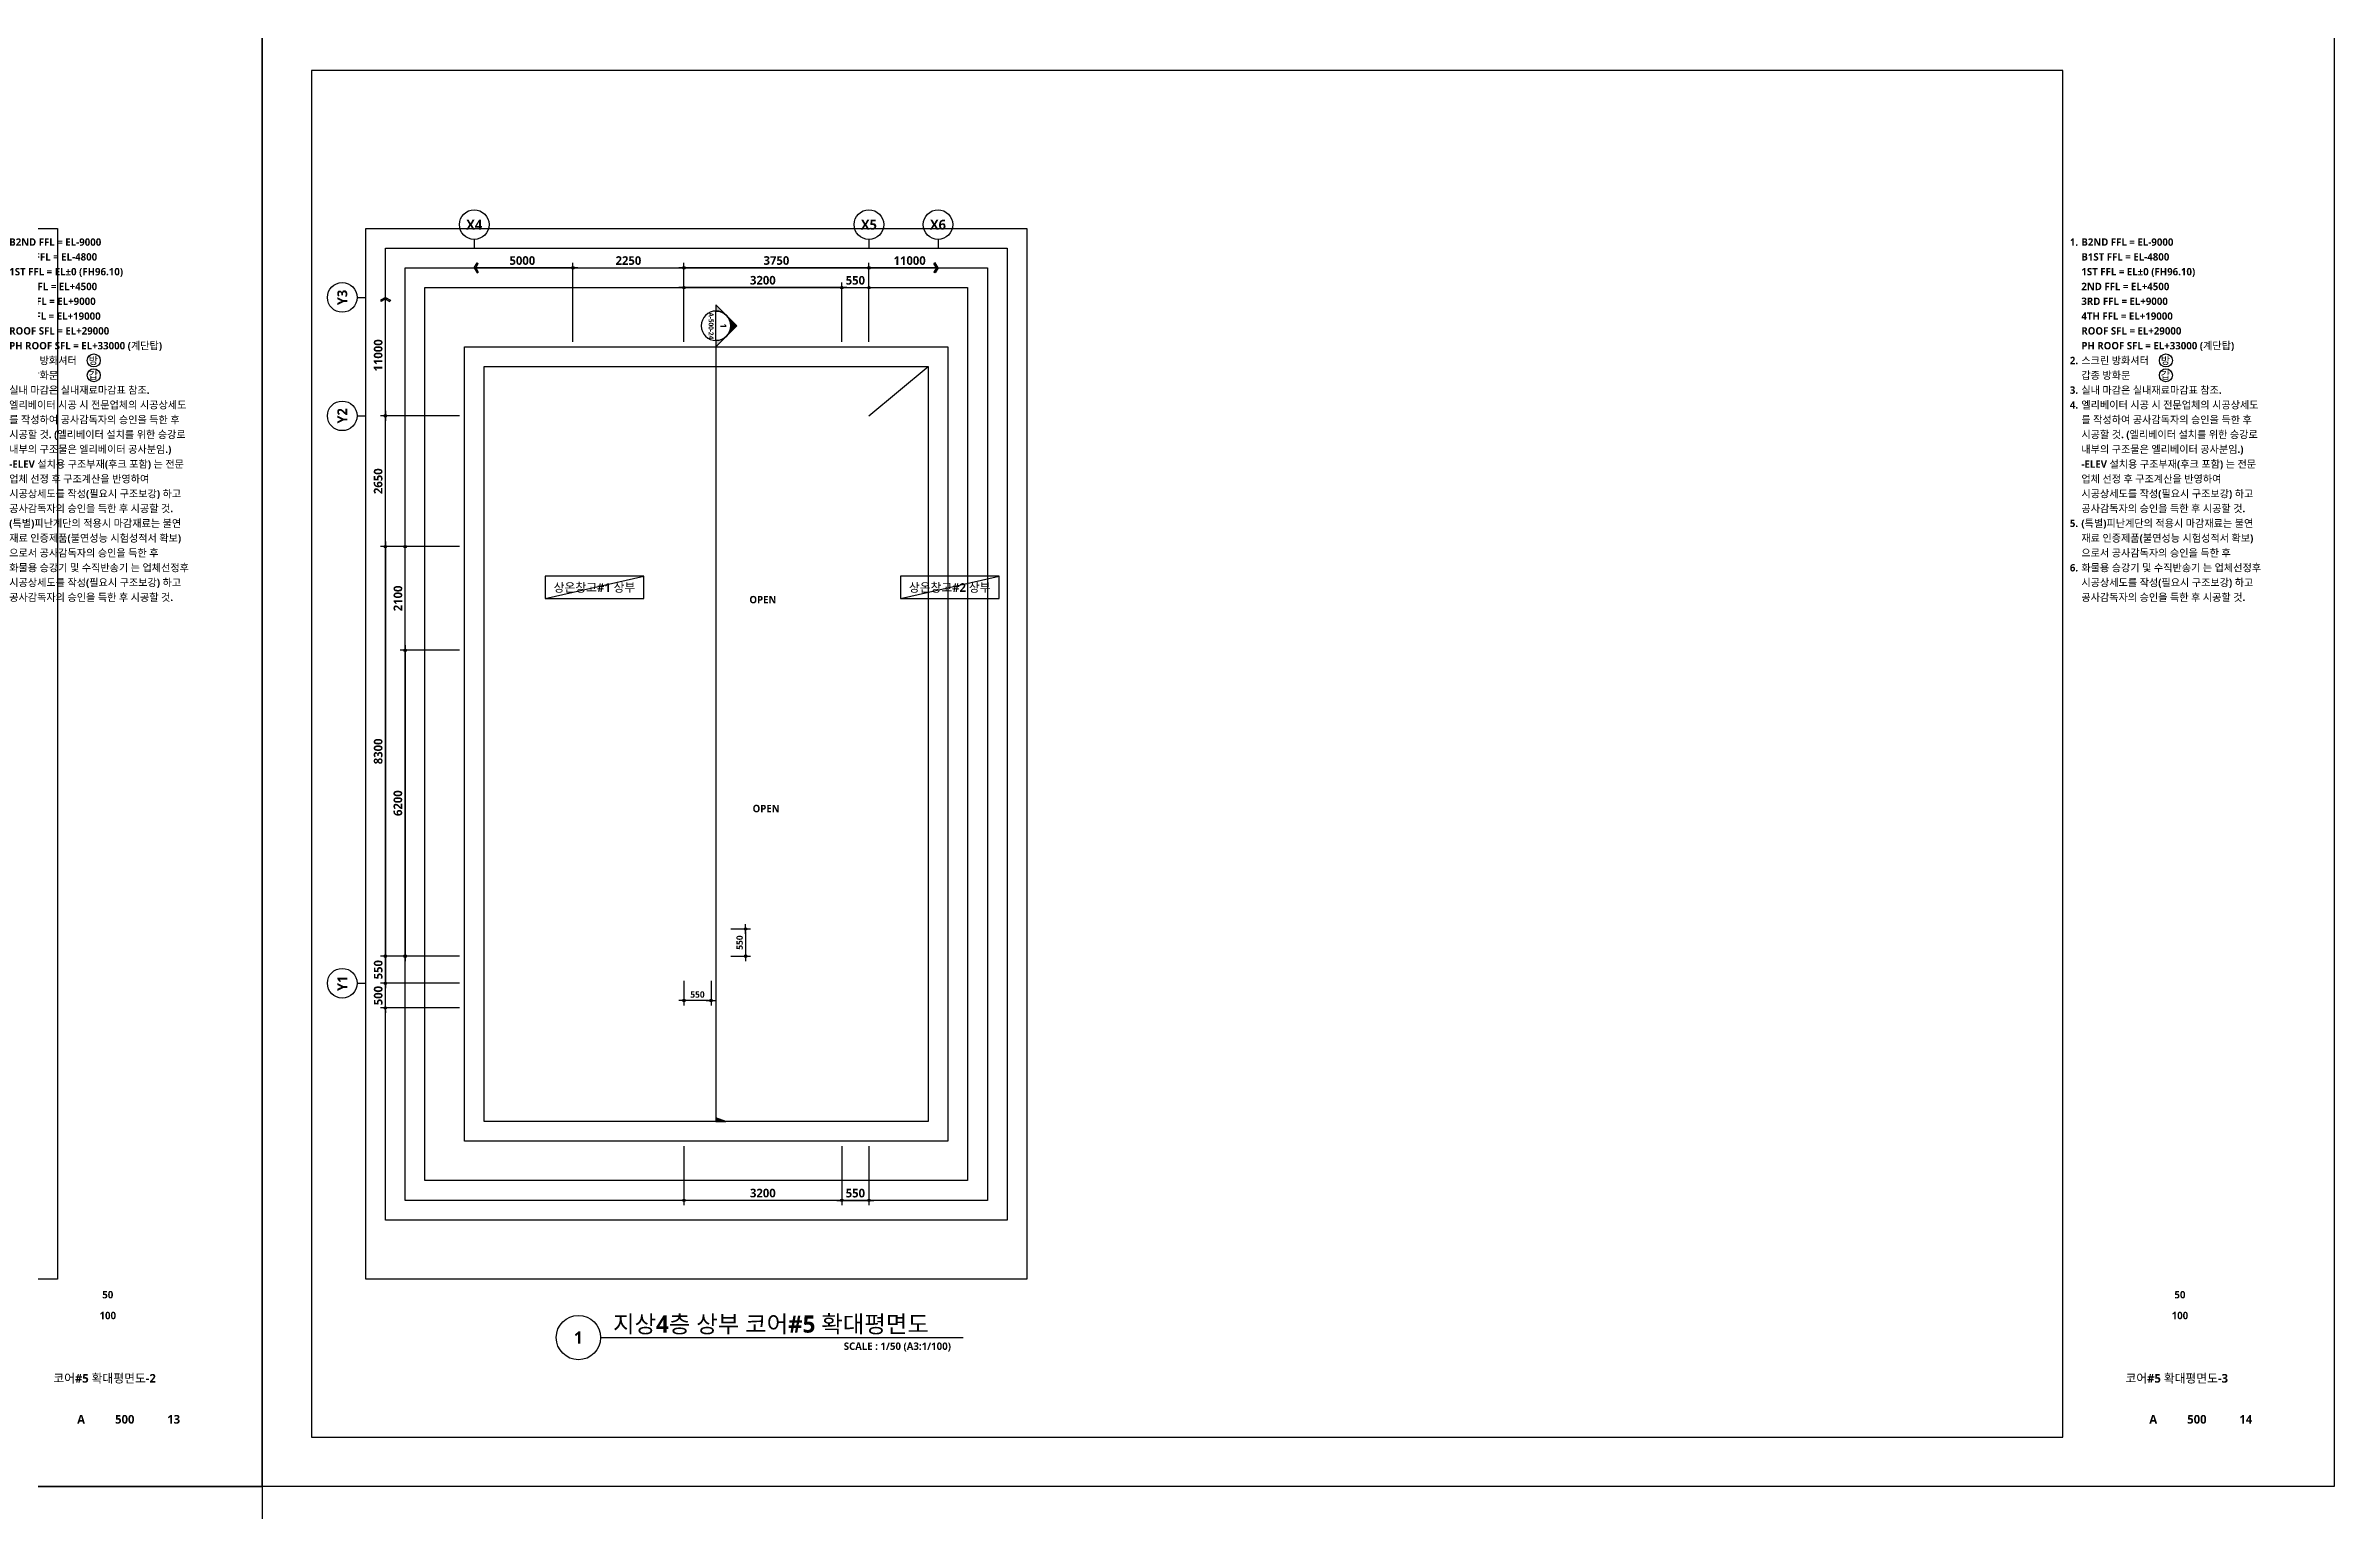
# Model space of a CAD drawing. Header units: millimetres. Extents: x -12482 to 126000, y 0 to 220200.
# Drawn here: x 79615 to 126000, y 118300 to 148000 of the extents above; entities that cross this region are included whole.
import ezdxf
from ezdxf.enums import TextEntityAlignment as Align

# ---------------------------------------------------------------- set-up
doc = ezdxf.new("R2010")
doc.units = ezdxf.units.MM
doc.header["$LTSCALE"] = 60
doc.linetypes.add('CEN', pattern=[62, 60, -1, 0, -1])
doc.layers.get('Defpoints').update_dxf_attribs({"color": 153})
for name, color, linetype in [('A-ANNO-DIM', 4, 'Continuous'), ('A-ANNO-GRA1', 7, 'Continuous'), ('A-ANNO-NOTE', 7, 'Continuous'), ('A-ANNO-TEXT1', 7, 'Continuous'), ('A-ANNO-TEXT2', 3, 'Continuous'), ('A-ANNO-TITL', 7, 'Continuous'), ('A-ST-AXIS-BUB', 7, 'Continuous'), ('A-ST-AXIS-DIM', 7, 'Continuous'), ('AA-MKXS', 3, 'Continuous'), ('AA-MKXX', 3, 'Continuous'), ('AA-XXXX-TXT1', 2, 'Continuous')]:
    doc.layers.add(name, color=color, linetype=linetype)
for name, color, linetype, plot in [('Defpoint', 161, 'Continuous', False), ('G(그리드1)', 185, 'Continuous', False), ('G(그리드2)', 235, 'Continuous', False)]:
    doc.layers.add(name, color=color, linetype=linetype, plot=plot)
doc.styles.add('2020음성 1차', font='NanumGothicBold.ttf')
doc.styles.add('SAMOO', font='romans.shx', dxfattribs={"bigfont": 'whgtxt.shx'})
doc.styles.add('SH_대대리576', font='')
doc.styles.add('SH_진천_나눔', font='')
doc.styles.get('SH_대대리576').set_extended_font_data('NanumGothic', bold=True)
doc.styles.get('SH_진천_나눔').set_extended_font_data('NanumGothic', bold=True)
doc.dimstyles.new('SHP 50', dxfattribs={"dimscale": 50, "dimtxt": 3.5, "dimasz": 1, "dimexe": 2, "dimexo": 2, "dimgap": 1, "dimtad": 1, "dimdec": 0, "dimzin": 0, "dimdsep": 46, "dimtxsty": 'SH_진천_나눔', "dimblk": 'DIMDOT', "dimcen": 0.09, "dimclrd": 256, "dimclre": 256, "dimclrt": 3, "dimadec": 0, "dimazin": 1, "dimtfac": 1, "dimtdec": 0, "dimtix": 1, "dimtmove": 2, "dimatfit": 0, "dimldrblk": 'DIMDOT', "dimfxl": 1, "dimtolj": 1, "dimtzin": 0, "dimlwd": -1, "dimlwe": -1, "dimarcsym": 0})
doc.dimstyles.new('SHP 50내부', dxfattribs={"dimscale": 50, "dimtxt": 2.6, "dimasz": 1, "dimexe": 2, "dimexo": 2, "dimgap": 1, "dimtad": 1, "dimdec": 0, "dimzin": 0, "dimdsep": 46, "dimtxsty": '2020음성 1차', "dimblk": 'DIMDOT', "dimcen": 0.09, "dimclrd": 256, "dimclre": 256, "dimclrt": 3, "dimadec": 0, "dimazin": 1, "dimtfac": 1, "dimtdec": 0, "dimtix": 1, "dimtmove": 2, "dimatfit": 0, "dimldrblk": 'DIMDOT', "dimfxl": 1, "dimtolj": 1, "dimtzin": 0, "dimlwd": -1, "dimlwe": -1, "dimarcsym": 0})

# ---------------------------------------------------------------- blocks, each defined once
blk = doc.blocks.new('*U13168')
at = {"layer": 'A-ANNO-TITL'}
blk.add_line((0, 0), (7350, 0), dxfattribs=at)
blk.add_circle((-450, 0), 450, dxfattribs=at)
at = {"layer": 'AA-XXXX-TXT1', "color": 7, "style": 'SH_진천_나눔'}
blk.add_attdef('NO1', text='', height=300, dxfattribs=at).set_placement((-450, 0), align=Align.MIDDLE)
at = {"layer": 'AA-XXXX-TXT1', "style": 'SH_진천_나눔'}
blk.add_attdef('DWG.TITLE', (250, 100), '', height=350, dxfattribs=at)
blk.add_attdef('SCALE', text='', height=150, dxfattribs=at).set_placement((7100, -100), align=Align.TOP_RIGHT)
blk = doc.blocks.new('A-ST-AXIS-BUB-1')
at = {"layer": 'A-ST-AXIS-BUB'}
blk.add_line((0, 350), (0, 0), dxfattribs=at)
blk.add_circle((0, 950), 600, dxfattribs=at)
blk = doc.blocks.new('arrow1')
at = {"color": 0}
for p, q in [((0, 0), (0.29, 0.5)), ((0, 0), (0.29, -0.5)), ((0.16, 0), (0.41, 0.43)), ((0.16, 0), (0.41, -0.43)), ((0.29, 0.5), (0.41, 0.43)), ((0.29, -0.5), (0.41, -0.43))]:
    blk.add_line(p, q, dxfattribs=at)
blk = doc.blocks.new('DIMDOT')
at = {"color": 0}
blk.add_line((-2, 0), (2, 0), dxfattribs=at)
for radius in [0.5, 0.25]:
    blk.add_circle((0, 0), radius, dxfattribs=at)
blk = doc.blocks.new('*D17286')
at = {"layer": 'A-ST-AXIS-DIM'}
for p, q in [((88000, 137850), (86400, 137850)), ((86500, 137800), (86500, 129600)), ((88000, 129550), (86400, 129550))]:
    blk.add_line(p, q, dxfattribs=at)
at = {"layer": 'Defpoints', "color": 0}
for p in [(88100, 137850), (86500, 129550), (88100, 129550)]:
    blk.add_point(p, dxfattribs=at)
at = {"layer": 'A-ST-AXIS-DIM', "linetype": 'ByBlock', "xscale": 50, "yscale": 50, "zscale": 50}
for p, rotation in [((86500, 137850), 90), ((86500, 129550), 270)]:
    blk.add_blockref('DIMDOT', p, dxfattribs=dict(at, rotation=rotation))
at = {"layer": 'A-ST-AXIS-DIM', "color": 3, "insert": (86353, 133700), "char_height": 175, "attachment_point": 5, "rotation": 90, "style": 'SH_진천_나눔'}
blk.add_mtext('\\A1;8300', dxfattribs=at)
blk = doc.blocks.new('*D17287')
at = {"layer": 'A-ST-AXIS-DIM'}
for p, q in [((88000, 135750), (86800, 135750)), ((86900, 135700), (86900, 129600)), ((88000, 129550), (86800, 129550))]:
    blk.add_line(p, q, dxfattribs=at)
at = {"layer": 'Defpoints', "color": 0}
for p in [(88100, 135750), (86900, 129550), (88100, 129550)]:
    blk.add_point(p, dxfattribs=at)
at = {"layer": 'A-ST-AXIS-DIM', "linetype": 'ByBlock', "xscale": 50, "yscale": 50, "zscale": 50}
for p, rotation in [((86900, 135750), 90), ((86900, 129550), 270)]:
    blk.add_blockref('DIMDOT', p, dxfattribs=dict(at, rotation=rotation))
at = {"layer": 'A-ST-AXIS-DIM', "color": 3, "insert": (86753, 132650), "char_height": 175, "attachment_point": 5, "rotation": 90, "style": 'SH_진천_나눔'}
blk.add_mtext('\\A1;6200', dxfattribs=at)
blk = doc.blocks.new('*D17288')
at = {"layer": 'A-ST-AXIS-DIM'}
for p, q in [((88000, 137850), (86800, 137850)), ((86900, 135800), (86900, 137800)), ((88000, 135750), (86800, 135750))]:
    blk.add_line(p, q, dxfattribs=at)
at = {"layer": 'Defpoints', "color": 0}
for p in [(86900, 137850), (88100, 137850), (88100, 135750)]:
    blk.add_point(p, dxfattribs=at)
at = {"layer": 'A-ST-AXIS-DIM', "linetype": 'ByBlock', "xscale": 50, "yscale": 50, "zscale": 50}
for p, rotation in [((86900, 137850), 90), ((86900, 135750), 270)]:
    blk.add_blockref('DIMDOT', p, dxfattribs=dict(at, rotation=rotation))
at = {"layer": 'A-ST-AXIS-DIM', "color": 3, "insert": (86754, 136800), "char_height": 175, "attachment_point": 5, "rotation": 90, "style": 'SH_진천_나눔'}
blk.add_mtext('\\A1;2100', dxfattribs=at)
blk = doc.blocks.new('*D17289')
at = {"layer": 'A-ST-AXIS-DIM'}
for p, q in [((88000, 129550), (86400, 129550)), ((86500, 129500), (86500, 129050)), ((88000, 129000), (86400, 129000))]:
    blk.add_line(p, q, dxfattribs=at)
at = {"layer": 'Defpoints', "color": 0}
for p in [(88100, 129550), (86500, 129000), (88100, 129000)]:
    blk.add_point(p, dxfattribs=at)
at = {"layer": 'A-ST-AXIS-DIM', "linetype": 'ByBlock', "xscale": 50, "yscale": 50, "zscale": 50}
for p, rotation in [((86500, 129550), 90), ((86500, 129000), 270)]:
    blk.add_blockref('DIMDOT', p, dxfattribs=dict(at, rotation=rotation))
at = {"layer": 'A-ST-AXIS-DIM', "color": 3, "insert": (86354, 129275), "char_height": 175, "attachment_point": 5, "rotation": 90, "style": 'SH_진천_나눔'}
blk.add_mtext('\\A1;550', dxfattribs=at)
blk = doc.blocks.new('*D17290')
at = {"layer": 'A-ST-AXIS-DIM'}
for p, q in [((88000, 140500), (86400, 140500)), ((86500, 137900), (86500, 140450)), ((88000, 137850), (86400, 137850))]:
    blk.add_line(p, q, dxfattribs=at)
at = {"layer": 'Defpoints', "color": 0}
for p in [(86500, 140500), (88100, 140500), (88100, 137850)]:
    blk.add_point(p, dxfattribs=at)
at = {"layer": 'A-ST-AXIS-DIM', "linetype": 'ByBlock', "xscale": 50, "yscale": 50, "zscale": 50}
for p, rotation in [((86500, 140500), 90), ((86500, 137850), 270)]:
    blk.add_blockref('DIMDOT', p, dxfattribs=dict(at, rotation=rotation))
at = {"layer": 'A-ST-AXIS-DIM', "color": 3, "insert": (86353, 139175), "char_height": 175, "attachment_point": 5, "rotation": 90, "style": 'SH_진천_나눔'}
blk.add_mtext('\\A1;2650', dxfattribs=at)
blk = doc.blocks.new('*D17291')
at = {"layer": 'A-ST-AXIS-DIM'}
for p, q in [((90300, 142000), (90300, 143600)), ((90350, 143500), (92500, 143500)), ((92550, 142000), (92550, 143600))]:
    blk.add_line(p, q, dxfattribs=at)
at = {"layer": 'Defpoints', "color": 0}
for p in [(92550, 143500), (90300, 141900), (92550, 141900)]:
    blk.add_point(p, dxfattribs=at)
at = {"layer": 'A-ST-AXIS-DIM', "linetype": 'ByBlock', "xscale": 50, "yscale": 50, "zscale": 50, "rotation": 180}
blk.add_blockref('DIMDOT', (90300, 143500), dxfattribs=at)
at = {"layer": 'A-ST-AXIS-DIM', "linetype": 'ByBlock', "xscale": 50, "yscale": 50, "zscale": 50}
blk.add_blockref('DIMDOT', (92550, 143500), dxfattribs=at)
at = {"layer": 'A-ST-AXIS-DIM', "color": 3, "insert": (91425, 143646), "char_height": 175, "attachment_point": 5, "style": 'SH_진천_나눔'}
blk.add_mtext('\\A1;2250', dxfattribs=at)
blk = doc.blocks.new('*D18463')
at = {"layer": 'A-ST-AXIS-DIM'}
for p, q in [((92550, 142000), (92550, 143600)), ((96250, 143500), (92600, 143500)), ((96300, 142000), (96300, 143600))]:
    blk.add_line(p, q, dxfattribs=at)
at = {"layer": 'Defpoints', "color": 0}
for p in [(92550, 143500), (92550, 141900), (96300, 141900)]:
    blk.add_point(p, dxfattribs=at)
at = {"layer": 'A-ST-AXIS-DIM', "linetype": 'ByBlock', "xscale": 50, "yscale": 50, "zscale": 50, "rotation": 180}
blk.add_blockref('DIMDOT', (92550, 143500), dxfattribs=at)
at = {"layer": 'A-ST-AXIS-DIM', "linetype": 'ByBlock', "xscale": 50, "yscale": 50, "zscale": 50}
blk.add_blockref('DIMDOT', (96300, 143500), dxfattribs=at)
at = {"layer": 'A-ST-AXIS-DIM', "color": 3, "insert": (94425, 143647), "char_height": 175, "attachment_point": 5, "style": 'SH_진천_나눔'}
blk.add_mtext('\\A1;3750', dxfattribs=at)
blk = doc.blocks.new('*D18464')
at = {"layer": 'A-ST-AXIS-DIM'}
for p, q in [((95750, 142000), (95750, 143200)), ((95800, 143100), (96250, 143100)), ((96300, 142000), (96300, 143200))]:
    blk.add_line(p, q, dxfattribs=at)
at = {"layer": 'Defpoints', "color": 0}
for p in [(96300, 143100), (95750, 141900), (96300, 141900)]:
    blk.add_point(p, dxfattribs=at)
at = {"layer": 'A-ST-AXIS-DIM', "linetype": 'ByBlock', "xscale": 50, "yscale": 50, "zscale": 50, "rotation": 180}
blk.add_blockref('DIMDOT', (95750, 143100), dxfattribs=at)
at = {"layer": 'A-ST-AXIS-DIM', "linetype": 'ByBlock', "xscale": 50, "yscale": 50, "zscale": 50}
blk.add_blockref('DIMDOT', (96300, 143100), dxfattribs=at)
at = {"layer": 'A-ST-AXIS-DIM', "color": 3, "insert": (96025, 143246), "char_height": 175, "attachment_point": 5, "style": 'SH_진천_나눔'}
blk.add_mtext('\\A1;550', dxfattribs=at)
blk = doc.blocks.new('*D18465')
at = {"layer": 'A-ST-AXIS-DIM'}
for p, q in [((92550, 142000), (92550, 143200)), ((95700, 143100), (92600, 143100)), ((95750, 142000), (95750, 143200))]:
    blk.add_line(p, q, dxfattribs=at)
at = {"layer": 'Defpoints', "color": 0}
for p in [(92550, 143100), (92550, 141900), (95750, 141900)]:
    blk.add_point(p, dxfattribs=at)
at = {"layer": 'A-ST-AXIS-DIM', "linetype": 'ByBlock', "xscale": 50, "yscale": 50, "zscale": 50, "rotation": 180}
blk.add_blockref('DIMDOT', (92550, 143100), dxfattribs=at)
at = {"layer": 'A-ST-AXIS-DIM', "linetype": 'ByBlock', "xscale": 50, "yscale": 50, "zscale": 50}
blk.add_blockref('DIMDOT', (95750, 143100), dxfattribs=at)
at = {"layer": 'A-ST-AXIS-DIM', "color": 3, "insert": (94150, 143247), "char_height": 175, "attachment_point": 5, "style": 'SH_진천_나눔'}
blk.add_mtext('\\A1;3200', dxfattribs=at)
blk = doc.blocks.new('*D18565')
at = {"layer": 'A-ANNO-DIM'}
for p, q in [((93500, 130100), (93900, 130100)), ((93800, 130050), (93800, 129600)), ((93500, 129550), (93900, 129550))]:
    blk.add_line(p, q, dxfattribs=at)
at = {"layer": 'Defpoints', "color": 0}
for p in [(93400, 130100), (93400, 129550), (93800, 129550)]:
    blk.add_point(p, dxfattribs=at)
at = {"layer": 'A-ANNO-DIM', "linetype": 'ByBlock', "xscale": 50, "yscale": 50, "zscale": 50}
for p, rotation in [((93800, 130100), 90), ((93800, 129550), 270)]:
    blk.add_blockref('DIMDOT', p, dxfattribs=dict(at, rotation=rotation))
at = {"layer": 'A-ANNO-DIM', "color": 3, "insert": (93679, 129825), "char_height": 130, "attachment_point": 5, "rotation": 90, "style": '2020음성 1차'}
blk.add_mtext('\\A1;550', dxfattribs=at)
blk = doc.blocks.new('*D18566')
at = {"layer": 'A-ANNO-DIM'}
for p, q in [((92550, 129050), (92550, 128550)), ((93100, 129050), (93100, 128550)), ((93050, 128650), (92600, 128650))]:
    blk.add_line(p, q, dxfattribs=at)
at = {"layer": 'Defpoints', "color": 0}
for p in [(92550, 129150), (93100, 129150), (92550, 128650)]:
    blk.add_point(p, dxfattribs=at)
at = {"layer": 'A-ANNO-DIM', "linetype": 'ByBlock', "xscale": 50, "yscale": 50, "zscale": 50, "rotation": 180}
blk.add_blockref('DIMDOT', (92550, 128650), dxfattribs=at)
at = {"layer": 'A-ANNO-DIM', "linetype": 'ByBlock', "xscale": 50, "yscale": 50, "zscale": 50}
blk.add_blockref('DIMDOT', (93100, 128650), dxfattribs=at)
at = {"layer": 'A-ANNO-DIM', "color": 3, "insert": (92825, 128771), "char_height": 130, "attachment_point": 5, "style": '2020음성 1차'}
blk.add_mtext('\\A1;550', dxfattribs=at)
blk = doc.blocks.new('*D18615')
at = {"layer": 'A-ST-AXIS-DIM'}
for p, q in [((92550, 125700), (92550, 124500)), ((95750, 125700), (95750, 124500)), ((95700, 124600), (92600, 124600))]:
    blk.add_line(p, q, dxfattribs=at)
at = {"layer": 'Defpoints', "color": 0}
for p in [(92550, 125800), (95750, 125800), (92550, 124600)]:
    blk.add_point(p, dxfattribs=at)
at = {"layer": 'A-ST-AXIS-DIM', "linetype": 'ByBlock', "xscale": 50, "yscale": 50, "zscale": 50, "rotation": 180}
blk.add_blockref('DIMDOT', (92550, 124600), dxfattribs=at)
at = {"layer": 'A-ST-AXIS-DIM', "linetype": 'ByBlock', "xscale": 50, "yscale": 50, "zscale": 50}
blk.add_blockref('DIMDOT', (95750, 124600), dxfattribs=at)
at = {"layer": 'A-ST-AXIS-DIM', "color": 3, "insert": (94150, 124747), "char_height": 175, "attachment_point": 5, "style": 'SH_진천_나눔'}
blk.add_mtext('\\A1;3200', dxfattribs=at)
blk = doc.blocks.new('*D18616')
at = {"layer": 'A-ST-AXIS-DIM'}
for p, q in [((95750, 125700), (95750, 124500)), ((96300, 125700), (96300, 124500)), ((95800, 124600), (96250, 124600))]:
    blk.add_line(p, q, dxfattribs=at)
at = {"layer": 'Defpoints', "color": 0}
for p in [(95750, 125800), (96300, 125800), (96300, 124600)]:
    blk.add_point(p, dxfattribs=at)
at = {"layer": 'A-ST-AXIS-DIM', "linetype": 'ByBlock', "xscale": 50, "yscale": 50, "zscale": 50, "rotation": 180}
blk.add_blockref('DIMDOT', (95750, 124600), dxfattribs=at)
at = {"layer": 'A-ST-AXIS-DIM', "linetype": 'ByBlock', "xscale": 50, "yscale": 50, "zscale": 50}
blk.add_blockref('DIMDOT', (96300, 124600), dxfattribs=at)
at = {"layer": 'A-ST-AXIS-DIM', "color": 3, "insert": (96025, 124746), "char_height": 175, "attachment_point": 5, "style": 'SH_진천_나눔'}
blk.add_mtext('\\A1;550', dxfattribs=at)
blk = doc.blocks.new('*D18637')
at = {"layer": 'A-ST-AXIS-DIM'}
for p, q in [((88000, 129000), (86400, 129000)), ((86500, 129050), (86500, 129100)), ((86500, 128500), (86500, 129000)), ((88000, 128500), (86400, 128500)), ((86500, 128450), (86500, 128400))]:
    blk.add_line(p, q, dxfattribs=at)
at = {"layer": 'Defpoints', "color": 0}
for p in [(86500, 129000), (88100, 129000), (88100, 128500)]:
    blk.add_point(p, dxfattribs=at)
at = {"layer": 'A-ST-AXIS-DIM', "linetype": 'ByBlock', "xscale": 50, "yscale": 50, "zscale": 50}
for p, rotation in [((86500, 129000), 270), ((86500, 128500), 90)]:
    blk.add_blockref('DIMDOT', p, dxfattribs=dict(at, rotation=rotation))
at = {"layer": 'A-ST-AXIS-DIM', "color": 3, "insert": (86354, 128750), "char_height": 175, "attachment_point": 5, "rotation": 90, "style": 'SH_진천_나눔'}
blk.add_mtext('\\A1;500', dxfattribs=at)
blk = doc.blocks.new('*U15104')
at = {"layer": 'AA-MKXX'}
blk.add_hatch(color=256, dxfattribs=at).paths.add_polyline_path([(48373, 600), (48163, 0), (48373, 0)])
at = {"layer": 'AA-MKXX', "linetype": 'CEN', "ltscale": 300}
blk.add_line((900, 0), (48373, 0), dxfattribs=at)
at = {"layer": 'AA-MKXX'}
blk.add_lwpolyline([(48373, 0), (48373, 600), (48163, 0)], close=True, dxfattribs=at)
blk = doc.blocks.new('*U15083')
at = {"layer": 'AA-MKXS'}
h = blk.add_hatch(color=3, dxfattribs=at)
h.paths.add_polyline_path([(-8.49, 0), (-6, 0, -0.198912), (-4.24, 4.24)])
h.paths.add_polyline_path([(6, 0), (8.49, 0), (4.24, 4.24, -0.198912)])
blk.add_hatch(color=3, dxfattribs=at).paths.add_polyline_path([(0, 8.49), (-4.24, 4.24, -0.414214), (4.24, 4.24)])
at = {"layer": 'AA-MKXS', "color": 3, "linetype": 'Continuous', "ltscale": 5}
blk.add_line((-6, 0), (6, 0), dxfattribs=at)
at = {"layer": 'AA-MKXS', "color": 3}
for points in [[(-4.24, 4.24, 0.198912), (-6, 0), (-8.49, 0)], [(4.24, 4.24, 0.414214), (-4.24, 4.24), (0, 8.49)], [(8.49, 0), (6, 0, 0.198912), (4.24, 4.24)]]:
    blk.add_lwpolyline(points, format="xyb", close=True, dxfattribs=at)
at = {"layer": 'AA-MKXS', "color": 3, "linetype": 'Continuous', "ltscale": 5}
blk.add_circle((0, 0), 6, dxfattribs=at)
at = {"layer": 'AA-MKXS', "style": 'SAMOO', "width": 0.85}
blk.add_attdef('ViewNUM', text='', height=2.5, dxfattribs=at).set_placement((0, 1), align=Align.BOTTOM_CENTER)
blk.add_attdef('SheetNUM', text='', height=2.5, dxfattribs=at).set_placement((0, -1), align=Align.TOP_CENTER)
blk = doc.blocks.new('G$C3CD03619')
at = {"layer": 'A-ANNO-GRA1'}
for centre in [(11731, 11592), (11731, 9792)]:
    blk.add_circle(centre, 792, dxfattribs=at)
at = {"layer": 'A-ANNO-NOTE', "style": 'SH_대대리576'}
for s, p in [('방', (11108, 11142)), ('갑', (11108, 9342))]:
    blk.add_text(s, height=900, dxfattribs=at).set_placement(p)
at = {"layer": 'A-ANNO-TITL', "style": 'SH_대대리576'}
for s, p in [('1.', (547, 25992)), ('2.', (547, 11592)), ('3.', (547, 7992)), ('4.', (547, 6192)), ('5.', (547, -8208)), ('6.', (547, -13608))]:
    blk.add_text(s, height=900, dxfattribs=at).set_placement(p, align=Align.MIDDLE_CENTER)
for s, p in [('B2ND FFL = EL-9000', (1447, 25992)), ('1ST FFL = EL%%p0 (FH96.10)', (1447, 22392)), ('B1ST FFL = EL-4800', (1447, 24192)), ('2ND FFL = EL+4500', (1447, 20592)), ('4TH FFL = EL+19000', (1447, 16992)), ('3RD FFL = EL+9000', (1447, 18792)), ('ROOF SFL = EL+29000', (1447, 15192)), ('PH ROOF SFL = EL+33000 (계단탑)', (1447, 13392)), ('스크린 방화셔터', (1447, 11592)), ('갑종 방화문', (1447, 9792)), ('실내 마감은 실내재료마감표 참조.', (1447, 7992)), ('엘리베이터 시공 시 전문업체의 시공상세도', (1447, 6192)), ('시공할 것. (엘리베이터 설치를 위한 승강로', (1447, 2592)), ('를 작성하여 공사감독자의 승인을 득한 후', (1447, 4392)), ('내부의 구조물은 엘리베이터 공사분임.)', (1447, 792)), ('-ELEV 설치용 구조부재(후크 포함) 는 전문', (1447, -1008)), ('업체 선정 후 구조계산을 반영하여', (1447, -2808)), ('시공상세도를 작성(필요시 구조보강) 하고', (1447, -4608)), ('(특별)피난계단의 적용시 마감재료는 불연', (1447, -8208)), ('공사감독자의 승인을 득한 후 시공할 것.', (1447, -6408)), ('재료 인증제품(불연성능 시험성적서 확보)', (1447, -10008)), ('화물용 승강기 및 수직반송기 는 업체선정후', (1447, -13608)), ('으로서 공사감독자의 승인을 득한 후', (1447, -11808)), ('시공상세도를 작성(필요시 구조보강) 하고', (1447, -15408)), ('공사감독자의 승인을 득한 후 시공할 것.', (1447, -17208))]:
    blk.add_text(s, height=900, dxfattribs=at).set_placement(p, align=Align.MIDDLE_LEFT)

msp = doc.modelspace()

# ---------------------------------------------------------------- linework, layer by layer
at = {"layer": 'A-ANNO-GRA1'}
for points in [[(89737.5, 136800), (91737.5, 136800), (91737.5, 137250), (89737.5, 137250)], [(96937.5, 136800), (98937.5, 136800), (98937.5, 137250), (96937.5, 137250)]]:
    msp.add_lwpolyline(points, close=True, dxfattribs=at)
at = {"layer": 'A-ST-AXIS-DIM'}
for p, q in [((90250, 143500), (88300, 143500)), ((90300, 142000), (90300, 143600)), ((96300, 142000), (96300, 143600)), ((96300, 142000), (96300, 143600)), ((97700, 143500), (96350, 143500)), ((86500, 140550), (86500, 142900)), ((87400, 140500), (86400, 140500))]:
    msp.add_line(p, q, dxfattribs=at)
at = {"layer": 'Defpoint'}
msp.add_line((96300, 140500), (97500, 141500), dxfattribs=at)
for points in [[(42000, 148500), (84000, 148500), (84000, 118800), (42000, 118800)], [(84000, 148500), (126000, 148500), (126000, 118800), (84000, 118800)], [(85000, 119800), (120500, 119800), (120500, 147500), (85000, 147500)], [(42000, 118800), (84000, 118800), (84000, 89100), (42000, 89100)]]:
    msp.add_lwpolyline(points, close=True, dxfattribs=at)
at = {"layer": 'G(그리드1)'}
for p, q in [((89737.5, 136800), (91737.5, 137250)), ((96937.5, 136800), (98937.5, 137250))]:
    msp.add_line(p, q, dxfattribs=at)
for points in [[(79850, 123000), (66850, 123000), (66850, 144300), (79850, 144300)], [(99500, 123000), (86100, 123000), (86100, 144300), (99500, 144300)], [(99100, 124200), (86500, 124200), (86500, 143900), (99100, 143900)], [(98700, 124600), (86900, 124600), (86900, 143500), (98700, 143500)], [(98300, 125000), (87300, 125000), (87300, 143100), (98300, 143100)], [(97900, 125800), (88100, 125800), (88100, 141900), (97900, 141900)]]:
    msp.add_lwpolyline(points, close=True, dxfattribs=at)
at = {"layer": 'G(그리드2)'}
msp.add_lwpolyline([(97500, 126200), (88500, 126200), (88500, 141500), (97500, 141500)], close=True, dxfattribs=at)

# ---------------------------------------------------------------- block references
at = {"xscale": 0.1666666666666667, "yscale": 0.1666666666666667, "zscale": 0.1666666666666667}
for p in [(78633.7, 139689.8), (120633.7, 139689.8)]:
    msp.add_blockref('G$C3CD03619', p, dxfattribs=at)
ref = msp.add_blockref('*U15083', (93200, 142324.3), dxfattribs=dict(xscale=-50, yscale=50, zscale=50, rotation=269.9999999999997))
ref.add_attrib('SheetNUM', 'A-500-24', dxfattribs={"layer": 'AA-MKXS', "height": 100, "rotation": 270, "style": '2020음성 1차', "width": 0.8}).set_placement((93150, 142324.3), align=Align.TOP_CENTER)
ref.add_attrib('ViewNUM', '1', dxfattribs={"layer": 'AA-MKXS', "height": 125, "rotation": 270, "style": '2020음성 1차'}).set_placement((93250, 142324.3), align=Align.BOTTOM_CENTER)
at = {"xscale": 0.3333333333333333, "yscale": 0.3333333333333333, "zscale": 0.3333333333333333, "rotation": 270.0000000000003}
msp.add_blockref('*U15104', (93200, 142324.3), dxfattribs=at)
ref = msp.add_blockref('*U13168', (90862.4, 121819.3))
ref.add_attrib('SCALE', 'SCALE : 1/50 (A3:1/100)', dxfattribs={"layer": 'A-ANNO-TITL', "height": 150, "style": 'SH_진천_나눔'}).set_placement((97962.5, 121719.3, 103000), align=Align.TOP_RIGHT)
ref.add_attrib('DWG.TITLE', '지상4층 상부 코어#5 확대평면도', (91112.4, 121919.3, 103000), dxfattribs={"layer": 'A-ANNO-TITL', "height": 347.908, "style": 'SH_진천_나눔'})
ref.add_attrib('NO1', '1', dxfattribs={"layer": 'A-ANNO-TITL', "color": 7, "height": 250, "style": 'SH_진천_나눔'}).set_placement((90412.4, 121819.3, 103000), align=Align.MIDDLE)
at = {"layer": 'A-ST-AXIS-BUB', "xscale": 0.5, "yscale": 0.5, "zscale": 0.5}
for p in [(88300, 143900), (96300, 143900), (97700, 143900)]:
    msp.add_blockref('A-ST-AXIS-BUB-1', p, dxfattribs=at)
at = {"layer": 'A-ST-AXIS-BUB', "xscale": 0.5, "yscale": 0.5, "zscale": 0.5, "rotation": 90}
for p in [(86100, 142900), (86100, 140500), (86100, 129000)]:
    msp.add_blockref('A-ST-AXIS-BUB-1', p, dxfattribs=at)
at = {"layer": 'A-ST-AXIS-DIM'}
for name, p, xscale, yscale, zscale, rotation in [('arrow1', (88300, 143500), -200, 200, 200, 179.9999999999859), ('DIMDOT', (96300, 143500), 50, 50, 50, 180), ('arrow1', (97700, 143500), 200, 200, 200, 180.0000000000131), ('arrow1', (86500, 142900), 200, 200, 200, 270.0000000000144), ('DIMDOT', (86500, 140500), 50, 50, 50, 270)]:
    msp.add_blockref(name, p, dxfattribs=dict(at, xscale=xscale, yscale=yscale, zscale=zscale, rotation=rotation))
at = {"layer": 'A-ST-AXIS-DIM', "xscale": 50, "yscale": 50, "zscale": 50}
msp.add_blockref('DIMDOT', (90300, 143500), dxfattribs=at)

# ---------------------------------------------------------------- texts
at = {"layer": 'A-ANNO-TEXT1', "style": 'SH_진천_나눔'}
for s, height, p in [('X4', 200, (88300, 144375)), ('X5', 200, (96300, 144375)), ('X6', 200, (97700, 144375)), ('OPEN', 150, (94150, 136775)), ('OPEN', 150, (94215.2, 132541.2))]:
    msp.add_text(s, height=height, dxfattribs=at).set_placement(p, align=Align.MIDDLE_CENTER)
for s, p in [('Y3', (85625, 142900)), ('Y2', (85625, 140500)), ('Y1', (85625, 129000))]:
    msp.add_text(s, height=200, rotation=90, dxfattribs=at).set_placement(p, align=Align.MIDDLE_CENTER)
at = {"layer": 'A-ANNO-TEXT2', "style": 'SH_진천_나눔'}
for s, p in [('상온창고#1 상부', (90737.5, 137025)), ('상온창고#2 상부', (97937.5, 137025))]:
    msp.add_text(s, height=175, dxfattribs=at).set_placement(p, align=Align.MIDDLE)
at = {"layer": 'A-ANNO-TITL', "style": 'SH_진천_나눔'}
for s, height, p in [('50', 150, (80872.6, 122688.9)), ('50', 150, (122872.6, 122688.9)), ('100', 150, (80872.6, 122266.7)), ('100', 150, (122872.6, 122266.7)), (' 코어#5 확대평면도-2', 175, (80778.4, 120998.6)), (' 코어#5 확대평면도-3', 175, (122778.4, 120998.6)), ('A', 175, (80331.3, 120163.5)), ('500', 175, (81216.8, 120163.5)), ('13', 175, (82207.9, 120163.5)), ('A', 175, (122331.3, 120163.5)), ('500', 175, (123216.8, 120163.5)), ('14', 175, (124207.9, 120163.5))]:
    msp.add_text(s, height=height, dxfattribs=at).set_placement(p, align=Align.MIDDLE)
at = {"layer": 'A-ST-AXIS-DIM', "color": 3, "char_height": 175, "attachment_point": 5, "style": 'SH_진천_나눔'}
for s, insert in [('\\A1;5000', (89275, 143646.2)), ('\\A1;11000', (97125, 143646))]:
    msp.add_mtext(s, dxfattribs=dict(at, insert=insert))
at = {"layer": 'A-ST-AXIS-DIM', "color": 3, "insert": (86353.4, 141725), "char_height": 175, "attachment_point": 5, "rotation": 90, "style": 'SH_진천_나눔'}
msp.add_mtext('\\A1;11000', dxfattribs=at)

# ---------------------------------------------------------------- dimensions: what is measured, and where the dimension line sits
at = {"layer": 'A-ANNO-DIM'}
for base, p1, p2, angle, picture, middle in [((93800, 129550), (93400, 130100), (93400, 129550), 90, '*D18565', (93678.5, 129825)), ((92550, 128650), (93100, 129150), (92550, 129150), 180, '*D18566', (92825, 128771.5))]:
    dim = msp.add_linear_dim(base=base, p1=p1, p2=p2, angle=angle, dimstyle='SHP 50내부', override={"dimtxsty": '2020음성 1차', "dimldrblk": 'DIMDOT'}, dxfattribs=at)
    dim.commit()
    dim.dimension.update_dxf_attribs({"geometry": picture, "text_midpoint": middle})
at = {"layer": 'A-ST-AXIS-DIM'}
for base, p1, p2, angle, picture, middle in [((92550, 143500), (90300, 141900), (92550, 141900), 0, '*D17291', (91425, 143646.4)), ((92550, 143500), (96300, 141900), (92550, 141900), 180, '*D18463', (94425, 143646.6)), ((92550, 143100), (95750, 141900), (92550, 141900), 180, '*D18465', (94150, 143246.6)), ((96300, 143100), (95750, 141900), (96300, 141900), 0, '*D18464', (96025, 143246.2)), ((86500, 140500), (88100, 137850), (88100, 140500), 90, '*D17290', (86353.4, 139175)), ((86500, 129550), (88100, 137850), (88100, 129550), 270, '*D17286', (86353.4, 133700)), ((86900, 137850), (88100, 135750), (88100, 137850), 90, '*D17288', (86753.8, 136800)), ((86900, 129550), (88100, 135750), (88100, 129550), 270, '*D17287', (86753.4, 132650)), ((86500, 129000), (88100, 129550), (88100, 129000), 270, '*D17289', (86353.8, 129275)), ((86500, 129000), (88100, 128500), (88100, 129000), 90, '*D18637', (86353.8, 128750)), ((92550, 124600), (95750, 125800), (92550, 125800), 180, '*D18615', (94150, 124746.6))]:
    dim = msp.add_linear_dim(base=base, p1=p1, p2=p2, angle=angle, dimstyle='SHP 50', dxfattribs=at)
    dim.commit()
    dim.dimension.update_dxf_attribs({"geometry": picture, "text_midpoint": middle})
dim = msp.add_linear_dim(base=(96300, 124600), p1=(95750, 125800), p2=(96300, 125800), dimstyle='SHP 50', dxfattribs=at)
dim.commit()
dim.dimension.update_dxf_attribs({"geometry": '*D18616', "text_midpoint": (96025, 124746.2)})

doc.saveas('drawing.dxf')
